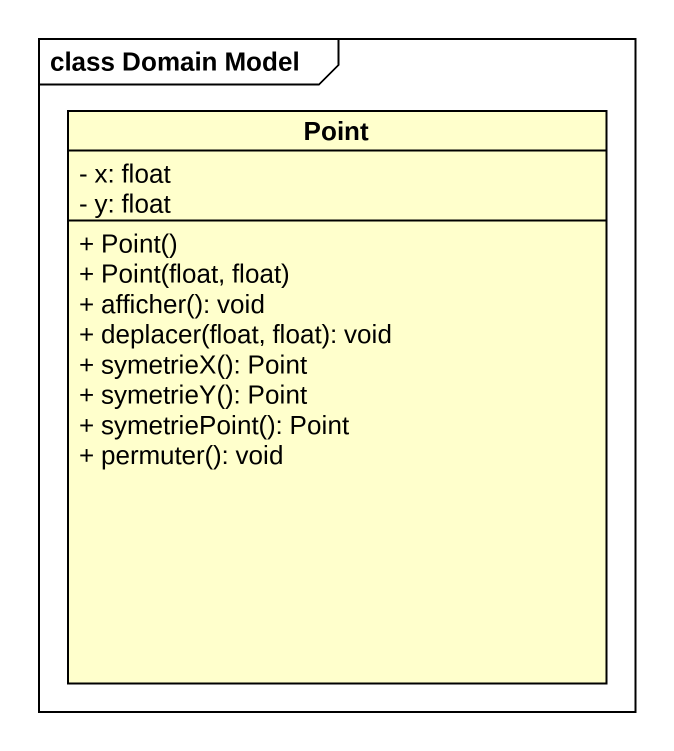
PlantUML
@startuml
mainframe class Domain Model
hide circle
hide empty members
skinparam classAttributeIconSize 0
class Point {
  - x: float
  - y: float
  + Point()
  + Point(float, float)
  + afficher(): void
  + deplacer(float, float): void
  + symetrieX(): Point
  + symetrieY(): Point
  + symetriePoint(): Point
  + permuter(): void
}
@enduml
